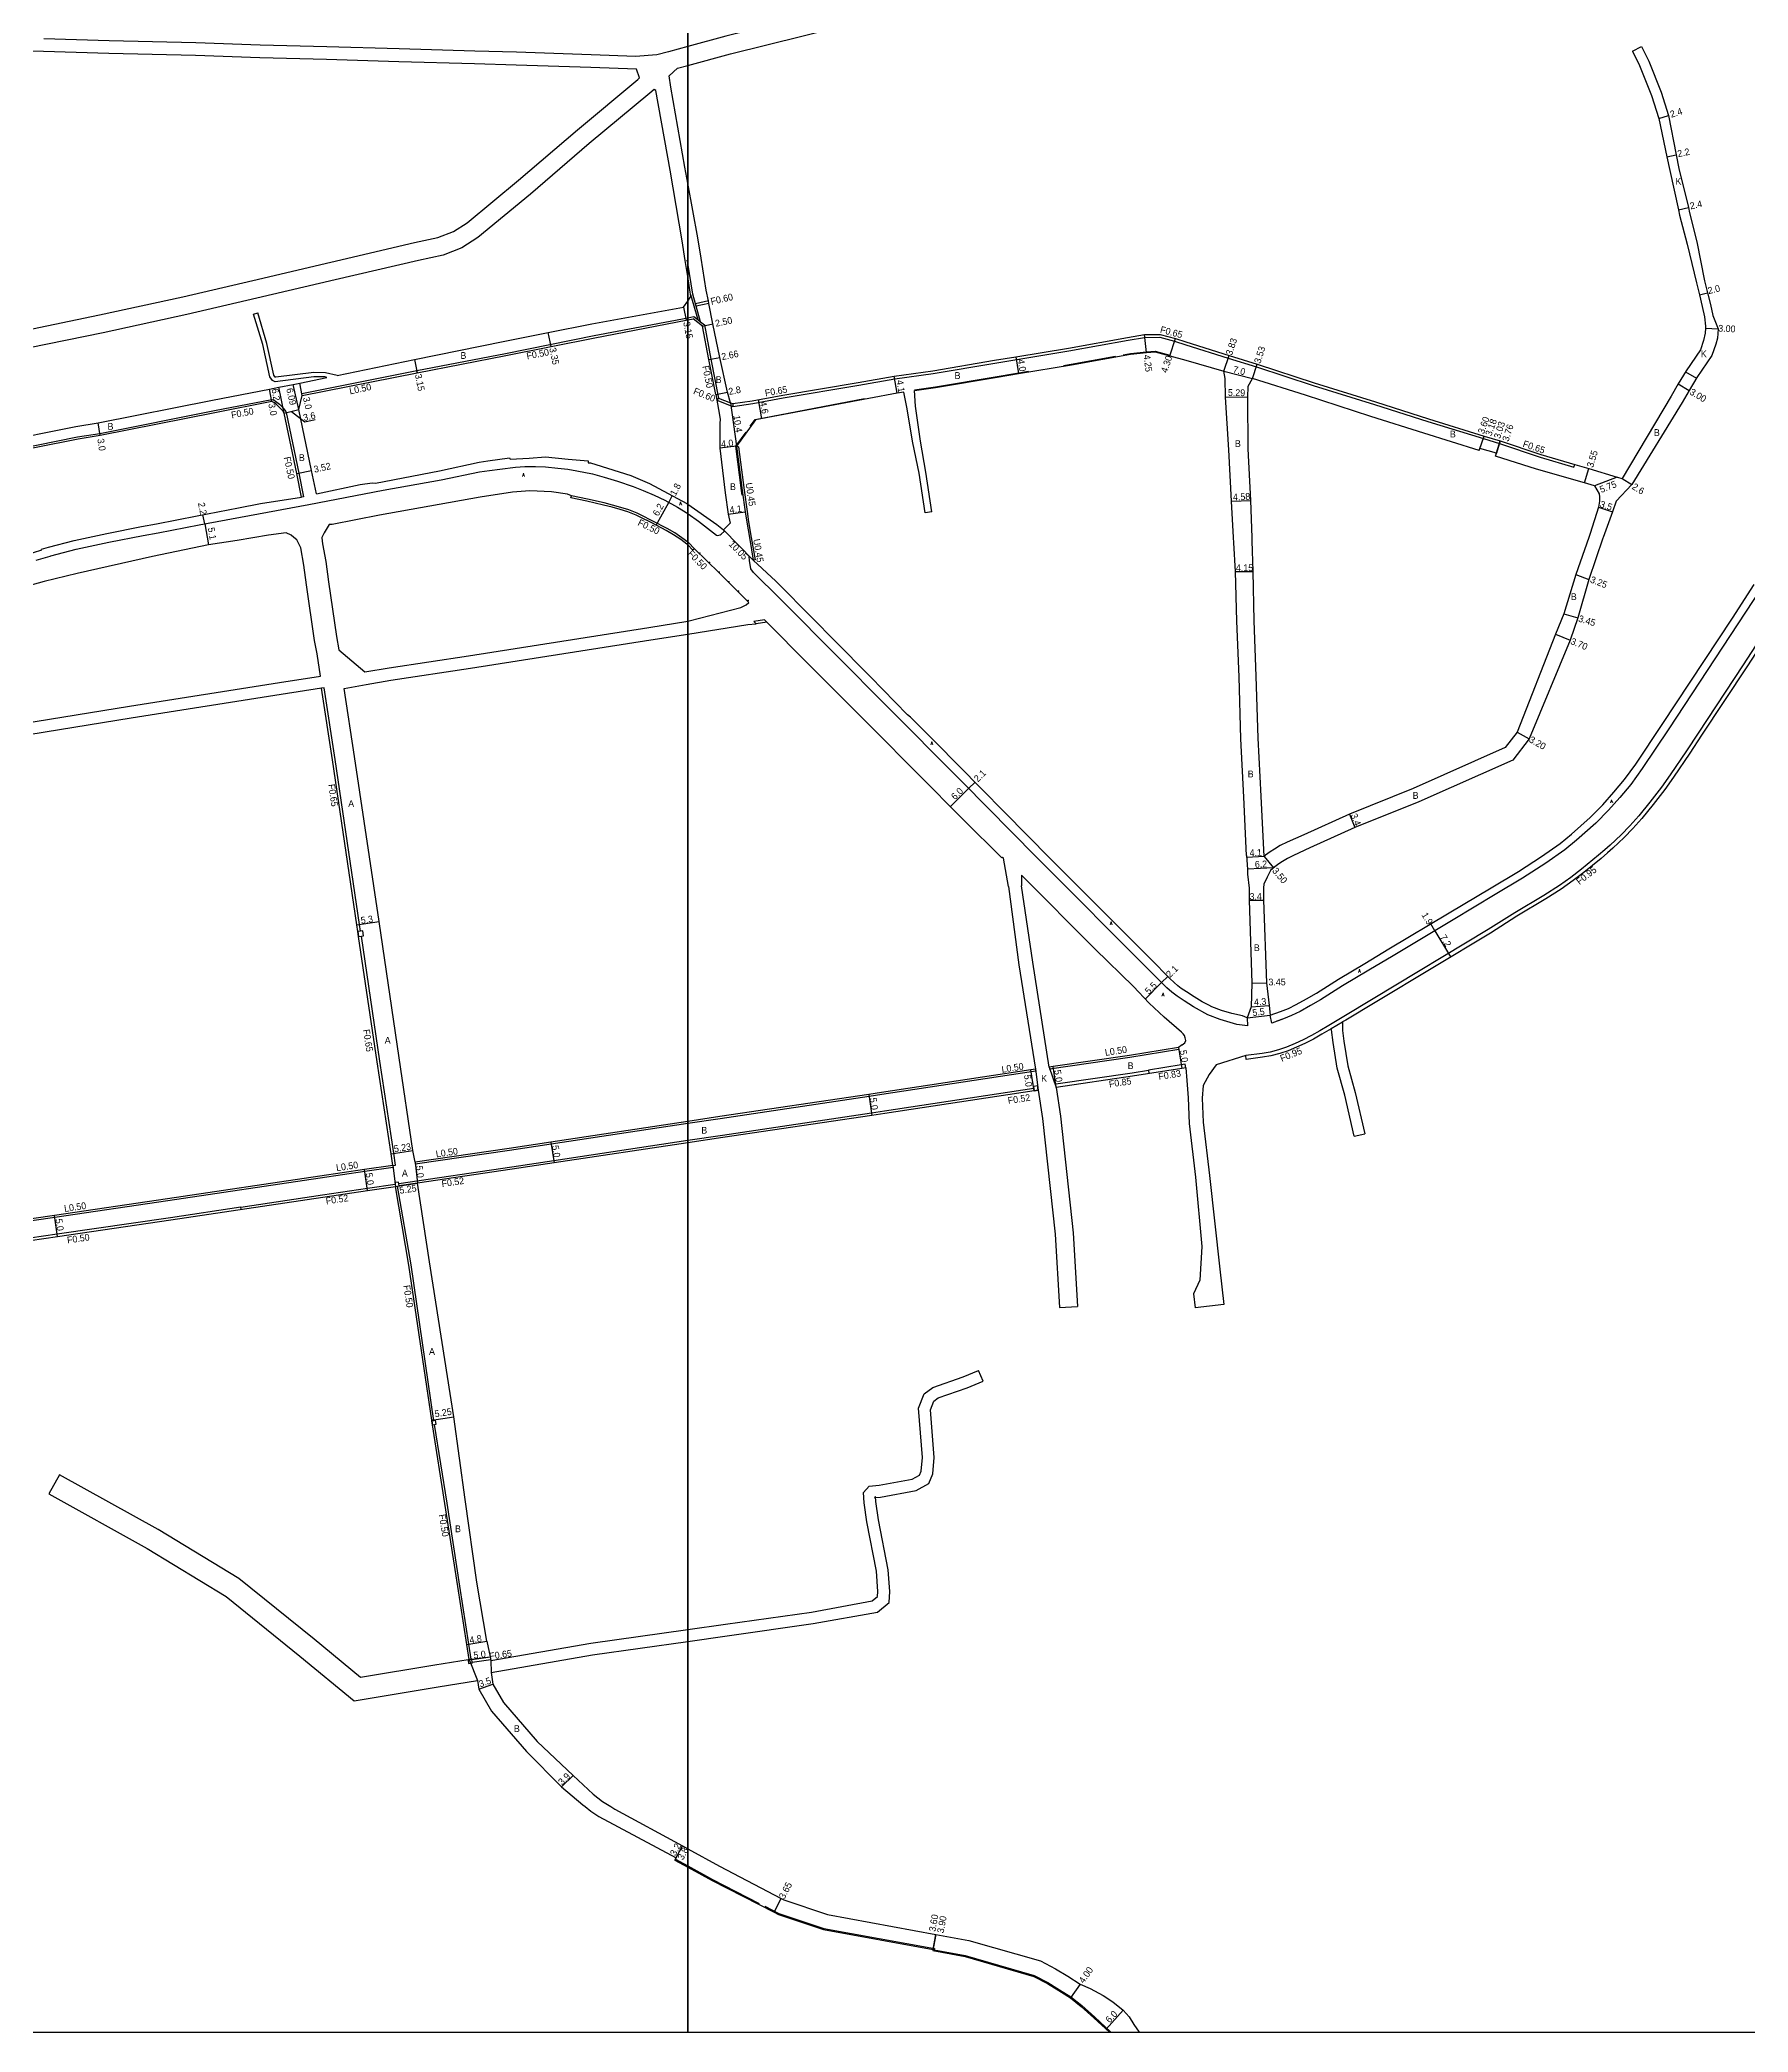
# Model space of a CAD drawing. Header units: metres. Extents: x -27200 to -24000, y -87000 to -85800.
# Drawn here: x -24953.2 to -24549.3, y -87000 to -86529.1 of the extents above; entities that cross this region are included whole.
import ezdxf

# ---------------------------------------------------------------- set-up
doc = ezdxf.new("R2010")
doc.units = ezdxf.units.M
doc.header["$LTSCALE"] = 2.5
for name, color, linetype in [('側溝・桝', 7, 'Continuous'), ('図郭', 7, 'Continuous'), ('幅員', 7, 'Continuous'), ('歩道・分離帯・安全施設', 7, 'Continuous'), ('舗装', 7, 'Continuous'), ('道路', 7, 'Continuous')]:
    doc.layers.add(name, color=color, linetype=linetype)
doc.styles.get("Standard").update_dxf_attribs({"font": ''})
doc.styles.add('YOKO_DECO', font='txt.shx', dxfattribs={"bigfont": 'extfont.shx'})
doc.styles.get('Standard').set_extended_font_data('@MS PGothic')

msp = doc.modelspace()

# ---------------------------------------------------------------- linework, layer by layer
at = {"layer": '側溝・桝', "flags": 128}
for points in [[(-24800, -86581.85), (-24800.1, -86581.19)], [(-24796.96, -86595.74), (-24798.01, -86592.06), (-24798.18, -86591.48), (-24798.83, -86589.22), (-24800, -86581.85)], [(-24799.32, -86589.29), (-24797.63, -86595.21)], [(-24863.98, -86607.76), (-24864.08, -86607.27), (-24843.11, -86603.21), (-24822.09, -86599.01), (-24800, -86594.76)], [(-24800, -86594.76), (-24798.56, -86594.48)], [(-24798.56, -86594.48), (-24797.63, -86595.21), (-24796.96, -86595.74), (-24796.03, -86596.47), (-24794.52, -86604.57), (-24792.7, -86613.75), (-24793.13, -86614.22)], [(-24795.13, -86590.79), (-24798.18, -86591.48)], [(-24795.01, -86591.38), (-24798.01, -86592.06)], [(-24695.92, -86600.08), (-24692, -86599.42), (-24688.39, -86599.37), (-24684.93, -86600.29), (-24682.26, -86601.15)], [(-24789.36, -86615.08), (-24789.34, -86615.74), (-24784.64, -86615.02), (-24777.45, -86613.73), (-24759.59, -86610.71), (-24751.08, -86609.19), (-24741.95, -86607.97), (-24727.4, -86605.48), (-24709.88, -86602.59), (-24695.92, -86600.08)], [(-24682.26, -86601.15), (-24672.24, -86604.36), (-24665.57, -86606.38), (-24652.14, -86610.8), (-24637.63, -86615.28), (-24625.08, -86619.28), (-24611.89, -86623.35), (-24608.13, -86624.49), (-24598.53, -86627.76), (-24590.51, -86630.07), (-24590.33, -86629.45)], [(-24891.12, -86613.18), (-24891.22, -86612.69), (-24864.08, -86607.27)], [(-24792.7, -86613.75), (-24789.92, -86614.86)], [(-24983.04, -86630.68), (-24963.7, -86626.85), (-24944.22, -86622.95), (-24939.01, -86622.13), (-24911.86, -86616.74), (-24898.29, -86614.09), (-24897.8, -86614.26), (-24897.43, -86614.46), (-24897.1, -86614.7), (-24896.81, -86614.96), (-24896.54, -86615.22), (-24896.29, -86615.46), (-24895.96, -86615.77), (-24895.62, -86616.12), (-24895.31, -86616.51), (-24895.04, -86616.96), (-24894.95, -86617.19), (-24891.92, -86631.51), (-24890.84, -86637.07), (-24891.33, -86637.16)], [(-24793.13, -86614.22), (-24789.34, -86615.74)], [(-24787.98, -86625.26), (-24788.45, -86625.16)], [(-24787.98, -86625.26), (-24786.68, -86635.54), (-24785.94, -86640.57), (-24785.62, -86643.02), (-24784.99, -86646.69)], [(-24784.99, -86646.69), (-24784.07, -86652.01)], [(-24784.07, -86652.01), (-24784.52, -86652.08)], [(-24885.95, -86682.23), (-24886.59, -86682.33)], [(-24877.34, -86739.74), (-24877.56, -86738.19), (-24883.33, -86699.16), (-24885.95, -86682.23)], [(-24869.72, -86795.14), (-24869.07, -86795.04), (-24869.49, -86792.26), (-24872.78, -86770.52), (-24877.16, -86740.93)], [(-24684.03, -86767.27), (-24683.95, -86767.76), (-24695.53, -86769.61), (-24714.45, -86772.41)], [(-24717.83, -86772.4), (-24717.76, -86772.89), (-24718.28, -86772.97), (-24754.11, -86778.41), (-24757.15, -86778.86), (-24792.32, -86784.09), (-24800, -86785.25)], [(-24714.53, -86771.91), (-24714.45, -86772.41)], [(-24712.9, -86776.73), (-24713.02, -86775.89), (-24694.97, -86773.22), (-24691.12, -86772.6)], [(-24682.26, -86772.05), (-24682.39, -86771.23), (-24683.37, -86771.39), (-24691.12, -86772.62)], [(-24691.12, -86772.6), (-24690.98, -86773.44)], [(-24718.19, -86776.98), (-24753.51, -86782.35), (-24756.57, -86782.8), (-24791.76, -86788.03), (-24800, -86789.27)], [(-24800, -86785.25), (-24832.25, -86790.11), (-24842.17, -86791.61), (-24864.4, -86794.87)], [(-24800, -86789.27), (-24831.66, -86794.05), (-24841.56, -86795.54), (-24868.29, -86799.46)], [(-24869.64, -86795.63), (-24876.32, -86796.61), (-24886.9, -86798.16), (-24922.89, -86803.54), (-24949.63, -86807.45), (-24959.38, -86808.87), (-24996.54, -86814.65), (-25012.27, -86816.98), (-25013.05, -86817.09)], [(-24869.72, -86795.14), (-24869.64, -86795.63)], [(-24864.47, -86794.37), (-24864.4, -86794.87)], [(-24905.67, -86804.99), (-24886.31, -86802.09), (-24875.74, -86800.55), (-24869.18, -86799.59)], [(-24859.99, -86855.5), (-24865.42, -86818.63), (-24868.61, -86800.03)], [(-24863.91, -86799.34), (-24868.21, -86799.97)], [(-24905.66, -86805.01), (-24922.27, -86807.5), (-24949.05, -86811.41), (-24958.79, -86812.83), (-24995.93, -86818.61), (-25011.68, -86820.96), (-25016.47, -86821.51)], [(-24905.59, -86805.51), (-24905.67, -86804.99)], [(-24856.91, -86875), (-24859.84, -86856.38)], [(-24851.19, -86911.85), (-24851.75, -86908.28), (-24853.84, -86894.59), (-24856.91, -86875)], [(-24851.04, -86911.92), (-24847.18, -86911.37)], [(-24850.93, -86912.57), (-24846.56, -86911.94)]]:
    msp.add_lwpolyline(points, dxfattribs=at)
at = {"layer": '側溝・桝'}
for points in [[(-24800, -86647.79), (-24801.37, -86646.78), (-24803.07, -86645.64), (-24804.85, -86644.59), (-24808.25, -86642.82), (-24810.99, -86641.46), (-24811.99, -86640.97), (-24813.95, -86640.18), (-24815.83, -86639.59), (-24817.76, -86639.04), (-24819.76, -86638.53), (-24823.73, -86637.64), (-24827.51, -86636.85)], [(-24798.41, -86649.38), (-24799.86, -86647.9), (-24800, -86647.79)], [(-24536.81, -86655.74), (-24550.53, -86676.84), (-24561.13, -86692.96), (-24563.93, -86697.16), (-24567.78, -86702.84), (-24569.82, -86705.72), (-24572.56, -86709.26), (-24575.17, -86712.53), (-24577.28, -86714.87), (-24579.33, -86716.99), (-24581.98, -86719.46), (-24583.19, -86720.54), (-24584.7, -86721.83), (-24588.75, -86725.15), (-24591.27, -86727.08), (-24593.94, -86729), (-24597.67, -86731.34), (-24604.48, -86735.45), (-24610.77, -86739.41), (-24638.01, -86755.79), (-24644.92, -86759.97), (-24648.42, -86762.03), (-24650.58, -86763.3), (-24652.55, -86764.43), (-24654.54, -86765.48), (-24656.45, -86766.33), (-24658.43, -86767.18), (-24660.34, -86767.8), (-24662.36, -86768.33), (-24664.25, -86768.65), (-24668.09, -86769.17)], [(-24781.3, -86666.73), (-24781.86, -86666.19), (-24784.34, -86666.59)], [(-24784.34, -86666.59), (-24783.82, -86667.14)], [(-24647.88, -86762.8), (-24645.2, -86761.23)]]:
    msp.add_lwpolyline(points, dxfattribs=at)
at = {"layer": '側溝・桝', "flags": 128}
for points in [[(-24877.98, -86739.84), (-24877.8, -86741.02), (-24877.16, -86740.93), (-24876.62, -86740.85), (-24876.79, -86739.66), (-24877.34, -86739.74)], [(-24718.12, -86777.5), (-24717.13, -86777.35), (-24717.21, -86776.83), (-24717.28, -86776.36), (-24718.27, -86776.51), (-24718.19, -86776.98)], [(-24869.11, -86800.1), (-24868.61, -86800.03), (-24868.21, -86799.97), (-24868.29, -86799.46), (-24868.34, -86799.08), (-24869.24, -86799.21), (-24869.18, -86799.61)], [(-24860.34, -86856.47), (-24859.84, -86856.38), (-24859.45, -86856.32), (-24859.6, -86855.43), (-24859.99, -86855.5), (-24860.48, -86855.58)], [(-24851.8, -86912.86), (-24850.91, -86912.72), (-24850.93, -86912.57), (-24851.04, -86911.92), (-24851.06, -86911.83), (-24851.19, -86911.85), (-24851.68, -86911.93), (-24851.94, -86911.98)]]:
    msp.add_lwpolyline(points, close=True, dxfattribs=at)
at = {"layer": '図郭'}
for points in [[(-25600, -87000), (-24800, -87000), (-24800, -86400), (-25600, -86400)], [(-24800, -87000), (-24000, -87000), (-24000, -86400), (-24800, -86400)]]:
    msp.add_lwpolyline(points, close=True, dxfattribs=at)
at = {"layer": '幅員', "flags": 128}
for points in [[(-24570.46, -86547.66), (-24568.17, -86546.94)], [(-24568.54, -86556.74), (-24566.38, -86556.28)], [(-24565.82, -86569.26), (-24563.47, -86568.74)], [(-24560.87, -86589.38), (-24558.93, -86588.89)], [(-24800.97, -86592.25), (-24800.37, -86595.34)], [(-24832.31, -86601.56), (-24832.96, -86598.28)], [(-24796.49, -86596.75), (-24794.04, -86596.24)], [(-24691.54, -86602.99), (-24692.06, -86598.77)], [(-24686.07, -86603.76), (-24684.74, -86599.67)], [(-24559.45, -86597.24), (-24556.46, -86597.38)], [(-24795.01, -86604.67), (-24792.4, -86604.15)], [(-24722.45, -86604.01), (-24721.8, -86607.96)], [(-24673.25, -86607.37), (-24672.05, -86603.74)], [(-24864.59, -86604.67), (-24863.98, -86607.76)], [(-24750.51, -86612.59), (-24751.18, -86608.55)], [(-24673.25, -86607.37), (-24666.47, -86609.12)], [(-24666.47, -86609.12), (-24665.39, -86605.76)], [(-24898.32, -86614.61), (-24898.9, -86611.66)], [(-24895.44, -86617.3), (-24896.63, -86611.21)], [(-24891.93, -86616.5), (-24893.27, -86610.56)], [(-24891.12, -86613.18), (-24891.71, -86610.25)], [(-24793.37, -86612.91), (-24790.62, -86612.39)], [(-24667.63, -86613.65), (-24672.92, -86613.55)], [(-24565.84, -86610.42), (-24563.26, -86611.96)], [(-24895.44, -86617.3), (-24891.93, -86616.5)], [(-24893.68, -86616.9), (-24890.55, -86619.38), (-24888.06, -86618.82)], [(-24789.92, -86614.86), (-24788.45, -86625.16)], [(-24938.92, -86622.62), (-24939.39, -86619.65)], [(-24612.92, -86626.12), (-24611.7, -86622.73)], [(-24612.78, -86625.72), (-24611.7, -86622.73)], [(-24788.45, -86625.16), (-24792.42, -86625.59)], [(-24609.08, -86627.46), (-24607.93, -86623.88)], [(-24607.93, -86623.88), (-24608.85, -86626.76)], [(-24892.41, -86631.6), (-24888.97, -86630.87)], [(-24587.99, -86633.81), (-24586.97, -86630.41)], [(-24580.26, -86632.44), (-24585.62, -86634.53)], [(-24579.09, -86632.79), (-24576.87, -86634.16)], [(-24790.45, -86641.17), (-24786.39, -86640.63)], [(-24671.43, -86638.16), (-24666.86, -86637.96)], [(-24584.7, -86639.54), (-24581.37, -86640.62)], [(-24784.52, -86652.08), (-24791.53, -86644.89)], [(-24670.51, -86654.79), (-24666.36, -86654.79)], [(-24590.04, -86655.46), (-24587.01, -86656.64)], [(-24592.89, -86664.74), (-24589.59, -86665.73)], [(-24594.84, -86669.56), (-24591.41, -86670.95)], [(-24603.92, -86692.71), (-24601.13, -86694.27)], [(-24643.6, -86712.14), (-24642.33, -86715.29)], [(-24663.76, -86722.14), (-24667.85, -86722.34)], [(-24663.76, -86722.14), (-24661.53, -86724.83)], [(-24661.53, -86724.83), (-24667.72, -86725.15)], [(-24667.3, -86732.47), (-24663.9, -86732.45)], [(-24878.21, -86738.29), (-24872.96, -86737.51)], [(-24666.63, -86752.03), (-24663.18, -86752.01)], [(-24667.76, -86760.26), (-24662.29, -86759.62)], [(-24666.81, -86757.69), (-24662.53, -86757.31)], [(-24684.03, -86767.27), (-24683.24, -86772.21)], [(-24718.12, -86777.5), (-24718.87, -86772.56)], [(-24712.9, -86776.73), (-24713.63, -86771.78)], [(-24757.22, -86778.37), (-24756.49, -86783.31)], [(-24870.14, -86792.36), (-24864.97, -86791.58)], [(-24832.33, -86789.62), (-24831.58, -86794.56)], [(-24875.67, -86801.06), (-24876.39, -86796.12)], [(-24864.47, -86794.37), (-24863.91, -86799.34)], [(-24869.11, -86800.1), (-24863.91, -86799.34)], [(-24948.98, -86811.9), (-24949.7, -86806.95)], [(-24860.51, -86855.37), (-24855.33, -86854.56)], [(-24852.25, -86908.36), (-24847.51, -86907.58)], [(-24849.35, -86918.95), (-24846.06, -86917.76)], [(-24829.87, -86942.05), (-24827.09, -86939.32)], [(-24803.04, -86959.34), (-24801.23, -86956)], [(-24802.76, -86958.81), (-24801.23, -86956)], [(-24779.58, -86971.64), (-24777.88, -86968.41)], [(-24741.35, -86976.89), (-24742.05, -86980.72)], [(-24742, -86980.43), (-24741.35, -86976.89)], [(-24707.25, -86988.62), (-24709.56, -86991.88)], [(-24701.1, -86999.26), (-24697.05, -86994.84)]]:
    msp.add_lwpolyline(points, dxfattribs=at)
at = {"layer": '幅員'}
for points in [[(-24783.38, -86614.13), (-24782.56, -86618.66)], [(-24804.51, -86638.41), (-24803.66, -86636.84)], [(-24914.19, -86643.47), (-24914.61, -86641.34)], [(-24807.48, -86643.81), (-24804.51, -86638.41)], [(-24914.19, -86643.47), (-24913.3, -86648.49)], [(-24737.9, -86710.3), (-24733.61, -86706.05)], [(-24733.61, -86706.05), (-24732.09, -86704.55)], [(-24623.41, -86739.65), (-24624.37, -86738.05)], [(-24623.41, -86739.65), (-24619.67, -86745.87)], [(-24687.98, -86751.94), (-24686.5, -86750.49)], [(-24691.86, -86755.84), (-24687.98, -86751.94)], [(-24851.68, -86911.93), (-24846.72, -86911.31)]]:
    msp.add_lwpolyline(points, dxfattribs=at)
at = {"layer": '歩道・分離帯・安全施設', "flags": 128}
for points in [[(-24711.2, -86606.05), (-24709.33, -86605.74), (-24698.9, -86603.87)], [(-24697.04, -86603.53), (-24695.35, -86603.23), (-24691.55, -86602.84), (-24689.49, -86602.7), (-24686.03, -86603.61), (-24686.02, -86603.62)], [(-24746.42, -86611.85), (-24741.45, -86611.14), (-24726.88, -86608.64), (-24719.49, -86607.42)], [(-24787.11, -86636.74), (-24787.28, -86635.63), (-24788.6, -86625.12), (-24786.23, -86621.81)], [(-24802.92, -86959.12), (-24800, -86960.71)], [(-24800, -86960.71), (-24794.13, -86963.9), (-24783.08, -86969.57)], [(-24781.76, -86970.24), (-24778.47, -86971.93), (-24767.86, -86975.47), (-24741.71, -86980.23), (-24741.76, -86980.52), (-24734.4, -86981.87), (-24718.08, -86986.62), (-24714.87, -86988.27), (-24712.12, -86989.96), (-24709.42, -86991.68), (-24706.82, -86993.72), (-24703.81, -86996.44), (-24700.04, -86999.89), (-24699.94, -87000)]]:
    msp.add_lwpolyline(points, dxfattribs=at)
at = {"layer": '歩道・分離帯・安全施設'}
for points in [[(-24784.06, -86618.79), (-24758.25, -86613.9)], [(-24785.24, -86620.42), (-24784.06, -86618.79)], [(-24954.05, -86652.06), (-24950.7, -86651.1), (-24950.55, -86651.06), (-24944.58, -86649.51), (-24936.85, -86647.86), (-24928.72, -86646.22), (-24925.22, -86645.61), (-24915.52, -86643.72), (-24889.58, -86638.9), (-24871.98, -86635.57), (-24858.26, -86633.07), (-24849.25, -86631.23), (-24846.83, -86630.87), (-24844.42, -86630.59), (-24840.7, -86630.1), (-24838.52, -86629.96), (-24835.99, -86629.92), (-24833.63, -86630.05), (-24830.73, -86630.32), (-24828.33, -86630.6), (-24826.2, -86630.96), (-24822.53, -86631.71), (-24819.74, -86632.43), (-24816.57, -86633.37), (-24812.9, -86634.66), (-24810.54, -86635.6), (-24807.9, -86636.7), (-24805.43, -86637.9), (-24802.43, -86639.55), (-24800, -86641.07)], [(-24954.05, -86652.06), (-24950.7, -86651.1), (-24950.55, -86651.06), (-24944.58, -86649.51), (-24936.85, -86647.86), (-24928.72, -86646.22), (-24925.22, -86645.61), (-24915.52, -86643.72), (-24889.58, -86638.9), (-24871.98, -86635.57), (-24858.26, -86633.07), (-24849.25, -86631.23), (-24846.83, -86630.87), (-24844.42, -86630.59), (-24840.7, -86630.1), (-24838.52, -86629.96), (-24835.99, -86629.92), (-24833.63, -86630.05), (-24830.73, -86630.32), (-24828.33, -86630.6), (-24826.2, -86630.96), (-24822.53, -86631.71), (-24819.74, -86632.43), (-24816.57, -86633.37), (-24812.9, -86634.66), (-24810.54, -86635.6), (-24807.9, -86636.7), (-24805.43, -86637.9), (-24802.43, -86639.55), (-24800, -86641.07)], [(-24800, -86641.07), (-24799.94, -86641.11), (-24797.49, -86642.86), (-24794.6, -86645.05), (-24793.22, -86646.2), (-24793.01, -86646.25), (-24792.62, -86646.2), (-24792.32, -86646.1), (-24792.08, -86645.91), (-24791.3, -86645.19), (-24791.53, -86644.89)], [(-24800, -86641.07), (-24799.94, -86641.11), (-24797.49, -86642.86), (-24794.6, -86645.05), (-24793.22, -86646.2), (-24793.01, -86646.25), (-24792.62, -86646.2), (-24792.32, -86646.1), (-24792.08, -86645.91), (-24791.3, -86645.19), (-24791.53, -86644.89)], [(-24784.52, -86652.08), (-24785.5, -86651.12)], [(-24667.76, -86760.26), (-24667.71, -86762.12), (-24670.18, -86761.85), (-24674.17, -86760.67), (-24677.07, -86759.52), (-24680.43, -86757.69), (-24682.67, -86756.24), (-24684.29, -86755.13), (-24685.56, -86754.16), (-24686.72, -86753.19), (-24690.09, -86749.84), (-24717.69, -86722.12), (-24734.9, -86704.73), (-24753.77, -86685.75), (-24763.94, -86675.47), (-24778.12, -86661.21), (-24784.42, -86654.96), (-24785.06, -86654.16), (-24785.22, -86653.13), (-24785.38, -86652.23), (-24785.5, -86651.12)], [(-24667.76, -86760.26), (-24667.71, -86762.12), (-24670.18, -86761.85), (-24674.17, -86760.67), (-24677.07, -86759.52), (-24680.43, -86757.69), (-24682.67, -86756.24), (-24684.29, -86755.13), (-24685.56, -86754.16), (-24686.72, -86753.19), (-24690.09, -86749.84), (-24717.69, -86722.12), (-24734.9, -86704.73), (-24753.77, -86685.75), (-24763.94, -86675.47), (-24778.12, -86661.21), (-24784.42, -86654.96), (-24785.06, -86654.16), (-24785.22, -86653.13), (-24785.38, -86652.23), (-24785.5, -86651.12)], [(-24538.42, -86647.37), (-24541.72, -86652.23), (-24546.36, -86658.85), (-24568.08, -86691.97), (-24574.35, -86701.33), (-24577.08, -86705.09), (-24579.65, -86708.15), (-24582.35, -86711.16), (-24585.38, -86714.26), (-24589.91, -86718.23), (-24592.67, -86720.55), (-24597.13, -86723.67), (-24602.64, -86727.26), (-24609.16, -86731.11), (-24619.09, -86737.06), (-24633.28, -86745.57), (-24639, -86749), (-24645.2, -86752.72), (-24650.45, -86755.99), (-24652.76, -86757.35), (-24655.26, -86758.76), (-24657.25, -86759.74), (-24659.21, -86760.5), (-24660.72, -86761.06)], [(-24546.36, -86658.85), (-24568.08, -86691.97), (-24574.35, -86701.33), (-24577.08, -86705.09), (-24579.65, -86708.15), (-24582.35, -86711.16), (-24585.38, -86714.26), (-24589.91, -86718.23), (-24592.67, -86720.55), (-24597.13, -86723.67), (-24602.64, -86727.26), (-24609.16, -86731.11), (-24619.09, -86737.06), (-24633.28, -86745.57), (-24639, -86749), (-24645.2, -86752.72), (-24650.45, -86755.99), (-24652.76, -86757.35), (-24655.26, -86758.76), (-24657.25, -86759.74), (-24659.21, -86760.5), (-24661.9, -86761.49), (-24662.29, -86759.62)], [(-24546.36, -86658.85), (-24568.08, -86691.97), (-24574.35, -86701.33), (-24577.08, -86705.09), (-24579.65, -86708.15), (-24582.35, -86711.16), (-24585.38, -86714.26), (-24589.91, -86718.23), (-24592.67, -86720.55), (-24597.13, -86723.67), (-24602.64, -86727.26), (-24609.16, -86731.11), (-24619.09, -86737.06), (-24633.28, -86745.57), (-24639, -86749), (-24645.2, -86752.72), (-24650.45, -86755.99), (-24652.76, -86757.35), (-24655.26, -86758.76), (-24657.25, -86759.74), (-24659.21, -86760.5), (-24661.9, -86761.49), (-24662.29, -86759.62)]]:
    msp.add_lwpolyline(points, dxfattribs=at)
for p in [(-24797.15, -86650.45, 736.62), (-24794.84, -86652.65, 736.47), (-24792.56, -86654.92, 736.3), (-24790.29, -86657.17, 736.13), (-24787.98, -86659.44, 735.96), (-24785.71, -86661.63, 735.78)]:
    msp.add_point(p, dxfattribs=at)
at = {"layer": '舗装', "flags": 128}
for points in [[(-24564.12, -86607.54), (-24561.52, -86609.04)], [(-24717.83, -86772.4), (-24717.13, -86777.35)], [(-24714.53, -86771.91), (-24712.9, -86776.73)], [(-24851.68, -86911.93), (-24849.71, -86916.88)], [(-24846.51, -86912.15), (-24846.49, -86914.97)]]:
    msp.add_lwpolyline(points, dxfattribs=at)
at = {"layer": '舗装'}
for points in [[(-24869.72, -86795.14), (-24869.11, -86800.1)], [(-24864.47, -86794.37), (-24863.91, -86799.34)]]:
    msp.add_lwpolyline(points, dxfattribs=at)
at = {"layer": '道路'}
for points in [[(-24755.88, -86519.45), (-24773.72, -86523.93), (-24790.96, -86528.26), (-24800, -86530.68)], [(-24796.84, -86580.68), (-24797.6, -86575.91), (-24800, -86562.96)], [(-24750.51, -86612.59), (-24783.98, -86618.93)], [(-24748.94, -86612.36), (-24750.51, -86612.59)], [(-24783.98, -86618.93), (-24788.45, -86625.16), (-24787.13, -86635.6), (-24786.39, -86640.63), (-24786.06, -86643.08), (-24785.44, -86646.69)], [(-24887.77, -86636.43), (-24877.45, -86634.16), (-24874.6, -86633.77), (-24873.79, -86633.9), (-24858.7, -86630.93), (-24849.29, -86628.95), (-24847.29, -86628.56), (-24842.14, -86627.9), (-24841.97, -86628.24), (-24837.48, -86627.96), (-24833.62, -86627.68), (-24828.26, -86628.2), (-24823.51, -86628.58), (-24823.55, -86629.08), (-24822.96, -86629.11), (-24821.74, -86629.43), (-24813.42, -86632.03), (-24809.03, -86633.96), (-24800.18, -86638.7), (-24800, -86638.83)], [(-24975.95, -86657.3), (-24968.32, -86654.58), (-24960.77, -86651.99), (-24954.69, -86650.24), (-24952.71, -86649.66), (-24952.77, -86649.45), (-24951.12, -86648.97), (-24945.07, -86647.41), (-24937.29, -86645.75), (-24929.12, -86644.09), (-24925.62, -86643.49), (-24915.93, -86641.6), (-24906.16, -86639.68), (-24901.02, -86638.68), (-24891.33, -86637.16)], [(-24800, -86648.49), (-24800.2, -86648.29), (-24801.67, -86647.2), (-24803.34, -86646.09), (-24805.11, -86645.04), (-24808.49, -86643.29), (-24811.22, -86641.93), (-24812.2, -86641.45), (-24814.13, -86640.67), (-24815.98, -86640.09), (-24817.9, -86639.55), (-24819.88, -86639.04), (-24823.84, -86638.15), (-24827.61, -86637.36), (-24827.51, -86636.85), (-24828.45, -86636.44), (-24832.22, -86635.94), (-24837.33, -86635.72), (-24841.43, -86636.03), (-24849.1, -86637.21), (-24872.85, -86641.43), (-24884.07, -86643.62), (-24884.79, -86643.64)], [(-24800, -86638.83), (-24793.15, -86643.62), (-24791.98, -86644.59), (-24791.53, -86644.89)], [(-24894.92, -86645.64), (-24899.09, -86646.2), (-24906.55, -86647.4), (-24913.3, -86648.49), (-24926.54, -86651.21), (-24944.37, -86655.21), (-24952.16, -86657.14), (-24957.29, -86658.53), (-24960.69, -86659.47), (-24964, -86660.64), (-24968.3, -86662.36), (-24968.49, -86662.43)], [(-24787.46, -86663.28), (-24786.2, -86662.67), (-24785.55, -86662.07), (-24792.61, -86655.06), (-24798.41, -86649.38), (-24798.76, -86649.72), (-24800, -86648.49)], [(-24667.76, -86760.26), (-24668.84, -86759.79), (-24671.35, -86759.21), (-24673.85, -86758.49), (-24676.12, -86757.64), (-24676.84, -86757.29), (-24678.38, -86756.45), (-24680.28, -86755.31), (-24682.14, -86754.11), (-24683.33, -86753.29), (-24684.13, -86752.66), (-24685.01, -86751.91), (-24686.02, -86750.98), (-24690.51, -86746.4), (-24714.31, -86722.56), (-24741.38, -86695.14), (-24747.34, -86689.16), (-24748.03, -86688.63), (-24750.98, -86685.63), (-24756.84, -86679.66), (-24765.47, -86670.93), (-24770.28, -86666.06), (-24779.17, -86657.05), (-24784.52, -86652.08)], [(-24536.02, -86656.3), (-24549.64, -86677.3), (-24560.34, -86693.47), (-24563.15, -86697.69), (-24567.01, -86703.38), (-24569.06, -86706.28), (-24571.82, -86709.84), (-24574.45, -86713.14), (-24576.59, -86715.51), (-24578.67, -86717.66), (-24581.35, -86720.15), (-24582.56, -86721.25), (-24584.1, -86722.56), (-24588.17, -86725.89), (-24590.69, -86727.82), (-24593.5, -86729.81), (-24597.19, -86732.15), (-24603.98, -86736.25), (-24610.28, -86740.22), (-24637.52, -86756.6), (-24644.43, -86760.78), (-24645.2, -86761.23)], [(-24662.29, -86759.62), (-24659.87, -86758.75), (-24658.01, -86758.02), (-24656.14, -86757.1), (-24653.7, -86755.73), (-24651.41, -86754.39), (-24646.17, -86751.13), (-24639.96, -86747.4), (-24634.24, -86743.96), (-24620.05, -86735.46), (-24610.12, -86729.5), (-24603.62, -86725.67), (-24598.18, -86722.11), (-24593.81, -86719.06), (-24591.13, -86716.81), (-24586.67, -86712.9), (-24583.72, -86709.88), (-24581.06, -86706.92), (-24578.56, -86703.94), (-24575.88, -86700.26), (-24569.64, -86690.93), (-24553.05, -86665.81), (-24547.91, -86657.8)], [(-24800, -86666.48), (-24799.63, -86666.41), (-24787.46, -86663.28)], [(-24724.2, -86729.19), (-24725.4, -86722.53), (-24725.6, -86722.31), (-24725.79, -86722.43), (-24734.8, -86713.42), (-24756.42, -86691.73), (-24771.72, -86676.4), (-24781.3, -86666.73), (-24783.82, -86667.14)], [(-25028.8, -86700.63), (-25027.49, -86701.63), (-25026.99, -86701.74), (-25008.69, -86699.13), (-24973.25, -86693.3), (-24931.98, -86686.6), (-24896.54, -86681), (-24886.81, -86679.49)], [(-24683.15, -86766.67), (-24682.47, -86766.14), (-24682.29, -86765.61), (-24682.43, -86764.95), (-24682.61, -86764.42), (-24682.89, -86764.02), (-24683.27, -86763.67), (-24687.36, -86760.13), (-24690.94, -86756.82), (-24694.67, -86752.84), (-24703.67, -86743.99), (-24721.14, -86726.51), (-24721.07, -86729.02)], [(-24724.2, -86729.19), (-24721.72, -86747.7), (-24717.83, -86772.4)], [(-24714.53, -86771.91), (-24718.44, -86747.11), (-24721.07, -86729.02)], [(-24647.88, -86762.8), (-24647.94, -86762.84), (-24650.11, -86764.12), (-24652.1, -86765.26), (-24654.12, -86766.33), (-24656.07, -86767.19), (-24658.1, -86768.06), (-24660.07, -86768.7), (-24662.16, -86769.25), (-24664.11, -86769.58), (-24667.96, -86770.11), (-24668.09, -86769.17), (-24675.08, -86771.34)], [(-24642.45, -86788.25), (-24644.66, -86778.52), (-24646.45, -86772.15), (-24647.4, -86766.11), (-24647.81, -86763.11), (-24647.88, -86762.8)], [(-24645.2, -86761.23), (-24645.19, -86763.21), (-24644.9, -86765.77), (-24643.97, -86771.61), (-24642.21, -86777.9), (-24639.98, -86787.69)], [(-24847.51, -86907.58), (-24849.89, -86893.67), (-24852.6, -86874.1)], [(-24847.51, -86907.58), (-24846.72, -86911.31), (-24846.51, -86912.15)]]:
    msp.add_lwpolyline(points, dxfattribs=at)
at = {"layer": '道路', "flags": 128}
for points in [[(-24800, -86535.13), (-24789.88, -86532.42), (-24772.73, -86528.11), (-24754.86, -86523.63)], [(-24800, -86530.68), (-24804.57, -86531.9), (-24807.31, -86532.6), (-24809.32, -86532.81), (-24812.31, -86533.02), (-24822.83, -86532.65), (-24840.47, -86532.04), (-24850.31, -86531.78), (-24868.19, -86531.25), (-24885.32, -86530.71), (-24901.07, -86530.33), (-24916.27, -86529.79), (-24936.78, -86529.31), (-24952.22, -86528.85)], [(-24956.81, -86597.77), (-24939.07, -86594.11), (-24919.39, -86589.82), (-24902.82, -86585.94), (-24884.36, -86581.65), (-24864.62, -86577.03), (-24859.06, -86575.83), (-24855.39, -86574.41), (-24852.17, -86572.34), (-24839.98, -86562.29), (-24826.07, -86550.35), (-24811.78, -86538.46), (-24811.37, -86538.09), (-24812.08, -86536.03), (-24822.93, -86535.65), (-24840.56, -86535.04), (-24850.4, -86534.78), (-24868.28, -86534.25), (-24885.4, -86533.71), (-24901.16, -86533.33), (-24916.36, -86532.79), (-24936.86, -86532.31), (-24952.3, -86531.85), (-24958.49, -86531.68)], [(-24576.69, -86531.73), (-24574.54, -86530.66)], [(-24576.69, -86531.73), (-24575, -86535.12), (-24572.17, -86542.23), (-24570.46, -86547.66)], [(-24574.54, -86530.66), (-24572.8, -86534.13), (-24569.9, -86541.46), (-24568.17, -86546.94)], [(-24800, -86562.96), (-24800.7, -86559.21), (-24803.98, -86540.29), (-24804.4, -86537.56), (-24802.45, -86535.79), (-24800, -86535.13)], [(-24800.6, -86581.27), (-24801.35, -86576.56), (-24804.14, -86559.86), (-24807.53, -86541.05), (-24807.95, -86540.79), (-24808.95, -86541.7), (-24823.29, -86553.63), (-24837.21, -86565.59), (-24849.63, -86575.82), (-24853.43, -86578.27), (-24857.82, -86579.96), (-24863.67, -86581.23), (-24883.38, -86585.84), (-24901.84, -86590.13), (-24918.44, -86594.02), (-24938.18, -86598.32), (-24955.62, -86601.89), (-24958.73, -86603.63), (-24962.67, -86606.22)], [(-24570.46, -86547.66), (-24568.54, -86556.74), (-24567.85, -86559.95), (-24565.82, -86569.26), (-24565.54, -86570.51), (-24563.79, -86577.38), (-24561.58, -86586.55), (-24560.87, -86589.38), (-24560.19, -86592.14), (-24559.65, -86594.57), (-24559.43, -86596.75), (-24559.45, -86597.24), (-24559.51, -86598.41), (-24559.89, -86600.18), (-24560.63, -86602.34), (-24563.97, -86607.29), (-24565.84, -86610.42), (-24567.55, -86613.3), (-24579.09, -86632.79)], [(-24568.17, -86546.94), (-24566.38, -86556.28), (-24565.7, -86559.5), (-24563.47, -86568.74), (-24563.21, -86569.96), (-24561.47, -86576.8), (-24559.64, -86586.07), (-24558.93, -86588.89), (-24558.24, -86591.68), (-24557.67, -86594.25), (-24556.46, -86597.38), (-24556.56, -86599.61), (-24557, -86600.99), (-24557.92, -86603.68), (-24561.43, -86608.89), (-24563.26, -86611.96), (-24564.95, -86614.81), (-24576.87, -86634.16)], [(-24795.13, -86590.79), (-24795.63, -86588.27), (-24796.84, -86580.68)], [(-24800, -86585.03), (-24800.6, -86581.27)], [(-24799.24, -86589.79), (-24800, -86585.03)], [(-24800, -86590.87), (-24799.24, -86589.79)], [(-24902.64, -86593.95), (-24901.66, -86593.65)], [(-24885.34, -86608.94), (-24885.79, -86608.78), (-24888.35, -86608.72), (-24897.55, -86609.91), (-24898.18, -86609.64), (-24898.78, -86608.78), (-24900.48, -86601.1), (-24902.64, -86593.95)], [(-24882.89, -86608.44), (-24885.6, -86607.76), (-24888.4, -86607.69), (-24897.4, -86608.86), (-24897.51, -86608.82), (-24897.82, -86608.36), (-24899.48, -86600.85), (-24901.66, -86593.65)], [(-24882.89, -86608.44), (-24864.59, -86604.67), (-24843.66, -86600.41), (-24832.96, -86598.28), (-24822.64, -86596.22), (-24800.97, -86592.25)], [(-24800.97, -86592.25), (-24800, -86590.87)], [(-24800, -86595.27), (-24798.69, -86595.01)], [(-24793.37, -86612.91), (-24795.01, -86604.67), (-24796.49, -86596.75), (-24798.69, -86595.01)], [(-24789.92, -86614.86), (-24790.62, -86612.39), (-24792.4, -86604.15), (-24794.04, -86596.24), (-24795.01, -86591.38), (-24795.13, -86590.79)], [(-24891.12, -86613.18), (-24863.98, -86607.76), (-24843.01, -86603.7), (-24832.31, -86601.56), (-24822, -86599.5), (-24800.37, -86595.34), (-24800, -86595.27)], [(-24789.92, -86614.86), (-24789.36, -86615.08), (-24784.75, -86614.38), (-24777.56, -86613.09), (-24759.71, -86610.07), (-24751.18, -86608.55), (-24742.04, -86607.33), (-24727.51, -86604.84), (-24722.45, -86604.01), (-24709.99, -86601.95), (-24696.03, -86599.44)], [(-24696.03, -86599.44), (-24692.06, -86598.77), (-24688.31, -86598.72), (-24684.74, -86599.67), (-24682.26, -86600.47)], [(-24746.4, -86612), (-24741.42, -86611.28), (-24726.85, -86608.79), (-24721.8, -86607.96), (-24709.3, -86605.89), (-24695.33, -86603.38)], [(-24695.33, -86603.38), (-24691.54, -86602.99), (-24689.51, -86602.85), (-24686.07, -86603.76), (-24682.26, -86604.83)], [(-24682.26, -86600.47), (-24672.05, -86603.74), (-24665.39, -86605.76)], [(-24893.27, -86610.56), (-24891.71, -86610.25), (-24885.34, -86608.94)], [(-24682.26, -86604.83), (-24673.25, -86607.37)], [(-24672.09, -86625.98), (-24672.92, -86613.55), (-24672.96, -86609.15), (-24673.25, -86607.37)], [(-24667.52, -86625.78), (-24667.63, -86613.65), (-24667.56, -86610.92), (-24666.47, -86609.12)], [(-24612.92, -86626.12), (-24625.97, -86622.09), (-24638.53, -86618.09), (-24654.01, -86613.11), (-24666.47, -86609.12)], [(-24665.39, -86605.76), (-24651.94, -86610.18), (-24637.44, -86614.66), (-24624.89, -86618.66), (-24611.7, -86622.73), (-24607.93, -86623.88), (-24598.34, -86627.14), (-24590.33, -86629.45), (-24586.97, -86630.41), (-24580.26, -86632.44), (-24579.09, -86632.79)], [(-24997.27, -86633.22), (-24995.37, -86631.86), (-24992.44, -86630.48), (-24990.82, -86629.72), (-24989.96, -86629.53), (-24986.93, -86628.86), (-24983.49, -86628.22), (-24963.57, -86624.27), (-24944.66, -86620.49), (-24939.39, -86619.65), (-24912.35, -86614.29), (-24898.9, -86611.66), (-24896.63, -86611.21), (-24893.27, -86610.56)], [(-24887.77, -86636.43), (-24888.97, -86630.87), (-24891.93, -86616.5), (-24891.12, -86613.18)], [(-24793.37, -86612.91), (-24793.13, -86614.22), (-24792.55, -86617.32), (-24792.34, -86618.81), (-24792.38, -86619.72), (-24792.45, -86620.74), (-24792.44, -86621.85), (-24792.44, -86623.11), (-24792.42, -86625.59)], [(-24743.9, -86640.9), (-24745.29, -86631.54), (-24746.79, -86624.34), (-24748.22, -86615.91), (-24748.94, -86612.36)], [(-24742.29, -86640.66), (-24743.69, -86631.25), (-24744.95, -86623.94), (-24746.14, -86615.64), (-24746.4, -86612)], [(-24891.33, -86637.16), (-24892.41, -86631.6), (-24895.44, -86617.3), (-24895.73, -86616.8), (-24896, -86616.45), (-24896.31, -86616.13), (-24896.63, -86615.82), (-24896.89, -86615.58), (-24897.15, -86615.33), (-24897.41, -86615.09), (-24897.7, -86614.88), (-24898, -86614.72), (-24898.32, -86614.61), (-24911.76, -86617.23), (-24938.92, -86622.62), (-24944.13, -86623.45), (-24963.6, -86627.34)], [(-24792.42, -86625.59), (-24791.19, -86636.16), (-24790.45, -86641.17), (-24790, -86643.32), (-24791.53, -86644.89)], [(-24670.97, -86646.69), (-24671.43, -86638.16), (-24672.09, -86625.98)], [(-24666.6, -86646.69), (-24666.86, -86637.96), (-24667.52, -86625.78)], [(-24612.92, -86626.12), (-24612.78, -86625.72)], [(-24608.85, -86626.76), (-24612.78, -86625.72)], [(-24609.08, -86627.46), (-24608.85, -86626.76)], [(-24585.62, -86634.53), (-24587.99, -86633.81), (-24599.38, -86630.54), (-24609.08, -86627.46)], [(-24585.62, -86634.53), (-24584.56, -86636.43), (-24584.48, -86637.14), (-24584.44, -86638.16), (-24584.7, -86639.54), (-24586.72, -86645.78), (-24587.03, -86646.7)], [(-24576.87, -86634.16), (-24580.52, -86638.12), (-24581.37, -86640.62), (-24583.59, -86646.7)], [(-24742.29, -86640.66), (-24743.9, -86640.9)], [(-24893.11, -86646.69), (-24893.72, -86646.17), (-24894.92, -86645.64)], [(-24886.81, -86679.49), (-24887.62, -86674.21), (-24888.25, -86671.04), (-24890.1, -86657.9), (-24890.74, -86653.22), (-24891.49, -86649.16), (-24892.38, -86647.31), (-24893.11, -86646.69)], [(-24886.46, -86646.69), (-24886.51, -86646.8), (-24886.33, -86648.21), (-24885.56, -86652.39), (-24884.9, -86657.21), (-24883.07, -86670.15), (-24882.45, -86673.3), (-24876.32, -86678.49)], [(-24884.79, -86643.64), (-24885.97, -86645.62), (-24886.46, -86646.69)], [(-24785.44, -86646.69), (-24784.52, -86652.08)], [(-24670.51, -86654.79), (-24670.9, -86647.97), (-24670.97, -86646.69)], [(-24666.36, -86654.79), (-24666.58, -86647.52), (-24666.6, -86646.69)], [(-24587.03, -86646.7), (-24590.04, -86655.46)], [(-24583.59, -86646.7), (-24583.65, -86646.87), (-24587.01, -86656.64)], [(-24667.88, -86721.89), (-24668.58, -86708.09), (-24669.22, -86694.3), (-24669.69, -86679.69), (-24670.22, -86666.52), (-24670.51, -86654.79)], [(-24663.76, -86722.14), (-24664.49, -86707.88), (-24665.13, -86694.12), (-24665.6, -86679.53), (-24666.12, -86666.38), (-24666.36, -86654.79)], [(-24590.04, -86655.46), (-24592.89, -86664.74), (-24594.84, -86669.56), (-24603.92, -86692.71), (-24606.75, -86696.37)], [(-24587.01, -86656.64), (-24589.59, -86665.73), (-24591.41, -86670.95), (-24601.13, -86694.27), (-24604.98, -86699.31)], [(-24881.21, -86682.44), (-24875.99, -86681.44), (-24870.15, -86680.46), (-24851.35, -86677.63), (-24808.74, -86670.92), (-24800, -86669.54)], [(-24876.32, -86678.49), (-24870.62, -86677.53), (-24851.8, -86674.7), (-24809.2, -86668), (-24800, -86666.48)], [(-24800, -86669.54), (-24785.77, -86667.28), (-24783.82, -86667.14)], [(-24886.59, -86682.33), (-24896.1, -86683.8), (-24931.53, -86689.4), (-24972.79, -86696.1), (-25008.26, -86701.93), (-25027.09, -86704.62), (-25030.93, -86705.06), (-25024.97, -86743.85), (-25021.22, -86763.56), (-25015.86, -86798.51), (-25013.87, -86811.68), (-25013.13, -86816.6)], [(-24869.72, -86795.14), (-24870.14, -86792.36), (-24873.42, -86770.62), (-24877.8, -86741.02), (-24877.98, -86739.84), (-24878.21, -86738.29), (-24883.98, -86699.26), (-24886.59, -86682.33)], [(-24864.47, -86794.37), (-24864.97, -86791.58), (-24868.2, -86769.7), (-24872.96, -86737.51), (-24878.74, -86698.45), (-24881.21, -86682.44)], [(-24606.75, -86696.37), (-24628.51, -86706.04), (-24643.6, -86712.14), (-24654.38, -86716.99), (-24658.32, -86718.7), (-24659.96, -86719.52), (-24661.31, -86720.35), (-24662.33, -86721.02), (-24663.4, -86721.84), (-24663.76, -86722.14)], [(-24604.98, -86699.31), (-24627.18, -86709.17), (-24642.33, -86715.29), (-24652.97, -86720.08), (-24656.81, -86721.86), (-24658.26, -86722.58), (-24659.43, -86723.31), (-24660.31, -86723.88), (-24661.21, -86724.57), (-24662.22, -86725.41), (-24663.05, -86726.97), (-24663.81, -86728.63), (-24663.87, -86729.56)], [(-24667.88, -86721.89), (-24667.72, -86725.15), (-24667.65, -86726.33), (-24667.32, -86729.58)], [(-24667.32, -86729.58), (-24667.3, -86732.47), (-24666.63, -86752.03), (-24666.81, -86757.69), (-24667.76, -86760.26)], [(-24663.87, -86729.56), (-24663.9, -86732.45), (-24663.18, -86752.01), (-24662.53, -86757.31), (-24662.29, -86759.62)], [(-24683.15, -86766.67), (-24684.03, -86767.27), (-24695.6, -86769.12), (-24713.63, -86771.78), (-24714.53, -86771.91)], [(-24717.83, -86772.4), (-24718.35, -86772.48), (-24718.87, -86772.56), (-24754.18, -86777.92), (-24757.22, -86778.37), (-24792.4, -86783.59), (-24800, -86784.74)], [(-24682.26, -86772.05), (-24683.24, -86772.21), (-24694.84, -86774.06), (-24712.9, -86776.73)], [(-24682.26, -86772.05), (-24682.04, -86775.06), (-24681.74, -86779.2), (-24681.47, -86785.22), (-24680, -86797.91), (-24678.47, -86814.31), (-24678.98, -86822.28), (-24680.46, -86825.49)], [(-24675.08, -86771.34), (-24676.76, -86773.63), (-24678.13, -86776.21), (-24678.4, -86779.27), (-24678.14, -86784.95), (-24676.68, -86797.54), (-24674.21, -86819.69), (-24673.27, -86827.99), (-24680.06, -86828.81)], [(-24717.13, -86777.35), (-24718.12, -86777.5), (-24753.43, -86782.86), (-24756.49, -86783.31), (-24791.68, -86788.54), (-24800, -86789.8)], [(-24717.13, -86777.35), (-24716.15, -86784.02), (-24713.16, -86811.42), (-24712.11, -86828.74)], [(-24712.9, -86776.73), (-24711.91, -86783.47), (-24708.9, -86811.06), (-24707.85, -86828.49)], [(-24800, -86784.74), (-24832.33, -86789.62), (-24842.24, -86791.12), (-24864.47, -86794.37)], [(-24642.45, -86788.25), (-24639.98, -86787.69)], [(-24800, -86789.8), (-24831.58, -86794.56), (-24841.49, -86796.06), (-24863.91, -86799.34)], [(-24869.72, -86795.14), (-24876.39, -86796.12), (-24886.97, -86797.66), (-24922.96, -86803.05), (-24949.7, -86806.95), (-24959.46, -86808.38), (-24996.62, -86814.16), (-25012.35, -86816.48), (-25013.13, -86816.6)], [(-25012.51, -86821.56), (-25011.61, -86821.46), (-24995.86, -86819.1), (-24958.71, -86813.32), (-24948.98, -86811.9), (-24922.2, -86807.99), (-24886.23, -86802.61), (-24875.67, -86801.06), (-24869.11, -86800.1)], [(-24857.41, -86875.08), (-24860.34, -86856.47), (-24860.48, -86855.58), (-24860.51, -86855.37), (-24865.91, -86818.7), (-24869.11, -86800.1)], [(-24852.6, -86874.1), (-24855.33, -86854.56), (-24861.04, -86817.89), (-24863.91, -86799.34)], [(-24680.46, -86825.49), (-24680.06, -86828.81)], [(-24712.11, -86828.74), (-24707.85, -86828.49)], [(-24800, -86904.83), (-24791.06, -86903.57), (-24770.76, -86900.7), (-24756.37, -86898.09), (-24755.11, -86897.06), (-24755.04, -86895.88), (-24755.38, -86891.07), (-24757.65, -86879.35), (-24758.31, -86874.86), (-24758.48, -86872.42), (-24757.15, -86870.91), (-24754.79, -86870.74), (-24746.92, -86869.28), (-24745.2, -86868.33), (-24744.81, -86867.38), (-24744.51, -86864.15), (-24745.44, -86852.49), (-24744.12, -86849.1), (-24742.08, -86847.59), (-24734.93, -86845.1), (-24731.24, -86843.59)], [(-24730.18, -86846.16), (-24731.24, -86843.59)], [(-24800, -86907.64), (-24790.67, -86906.32), (-24770.32, -86903.44), (-24755.16, -86900.7), (-24752.41, -86898.44), (-24752.25, -86895.87), (-24752.62, -86890.71), (-24754.91, -86878.88), (-24755.54, -86874.56), (-24755.62, -86873.39), (-24755.82, -86873.61), (-24754.43, -86873.51), (-24745.97, -86871.94), (-24742.99, -86870.29), (-24742.07, -86868.05), (-24741.72, -86864.16), (-24742.62, -86852.9), (-24741.82, -86850.85), (-24740.77, -86850.08), (-24733.95, -86847.71), (-24730.18, -86846.16)], [(-24948.49, -86868.25), (-24951.01, -86872.79)], [(-24851.68, -86911.93), (-24851.94, -86911.98), (-24859.82, -86913.27), (-24877.35, -86916.15), (-24888.34, -86907.15), (-24906.14, -86892.75), (-24925.18, -86881.2), (-24948.49, -86868.25)], [(-24951.01, -86872.79), (-24927.8, -86885.69), (-24909.14, -86897.01), (-24891.66, -86911.15), (-24878.82, -86921.66), (-24858.99, -86918.4), (-24849.71, -86916.88)], [(-24851.68, -86911.93), (-24852.25, -86908.36), (-24854.34, -86894.67), (-24857.41, -86875.08)], [(-24846.51, -86912.15), (-24822.92, -86908.08), (-24800, -86904.83)], [(-24846.49, -86914.97), (-24822.49, -86910.83), (-24800, -86907.64)], [(-24846.49, -86914.97), (-24846.06, -86917.76), (-24843.53, -86922.07), (-24835.57, -86931.28), (-24827.09, -86939.32), (-24822.38, -86943.73), (-24820.18, -86945.45), (-24818.22, -86946.69)], [(-24849.71, -86916.88), (-24849.35, -86918.95), (-24846.4, -86924.1), (-24838.15, -86933.65), (-24829.87, -86942.05), (-24824.82, -86946.24), (-24824.24, -86946.69)], [(-24824.24, -86946.69), (-24822.88, -86947.75), (-24820.99, -86949), (-24802.76, -86958.81), (-24803.04, -86959.34)], [(-24818.22, -86946.69), (-24817.21, -86947.32), (-24801.23, -86956), (-24800, -86956.67)], [(-24800, -86956.67), (-24792.46, -86960.76), (-24777.88, -86968.41), (-24777.25, -86968.75), (-24766.96, -86972.19), (-24741.35, -86976.89), (-24733.56, -86978.31), (-24716.59, -86983.16), (-24713.03, -86985), (-24710.13, -86986.78), (-24707.25, -86988.62), (-24704.91, -86989.68), (-24701.84, -86991.36), (-24699.49, -86992.84), (-24697.05, -86994.84), (-24695.65, -86996.39), (-24694.53, -86998.18), (-24693.33, -87000)], [(-24803.04, -86959.34), (-24800, -86960.99)], [(-24800, -86960.99), (-24794.25, -86964.12), (-24779.58, -86971.64), (-24778.57, -86972.16)], [(-24778.57, -86972.16), (-24767.93, -86975.71), (-24742, -86980.43), (-24742.05, -86980.72), (-24734.45, -86982.11), (-24718.17, -86986.85), (-24714.99, -86988.49), (-24712.25, -86990.17), (-24709.56, -86991.88), (-24706.98, -86993.91), (-24703.98, -86996.62), (-24700.29, -87000)]]:
    msp.add_lwpolyline(points, dxfattribs=at)

# ---------------------------------------------------------------- texts
at = {"layer": '側溝・桝'}
for s, rotation, p in [('F0.60', 12.6809, (-24794.4, -86591.73)), ('F0.65', 345.076, (-24688.46, -86598.26)), ('F0.50', 10.7435, (-24837.95, -86604.63)), ('F0.50', 281.2252, (-24796.58, -86606.25)), ('L0.50', 11.7667, (-24879.82, -86612.9)), ('F0.60', 338.125, (-24798.83, -86612.73)), ('F0.65', 10.182, (-24781.61, -86613.39)), ('F0.50', 11.0612, (-24907.76, -86618.59)), ('F0.50', 282.1102, (-24895.52, -86627.8)), ('F0.65', 341.1877, (-24602.75, -86625.22)), ('U0.45', 278.3837, (-24786.33, -86633.87)), ('F0.50', 334, (-24811.96, -86643.73)), ('F0.50', 314, (-24800.13, -86650.64)), ('U0.45', 279.7384, (-24784.55, -86647.2)), ('F0.65', 278.593, (-24885.01, -86705.12)), ('F0.95', 38, (-24589.21, -86728.87)), ('F0.65', 278.593, (-24876.76, -86763.08)), ('L0.50', 8.6325, (-24701.26, -86769.26)), ('F0.95', 22, (-24659.58, -86770.66)), ('L0.50', 8.6325, (-24725.69, -86773.24)), ('F0.83', 9.078, (-24688.61, -86774.94)), ('F0.52', 8.6325, (-24724.22, -86780.62)), ('F0.85', 8.6325, (-24700.31, -86776.74)), ('L0.50', 8.3285, (-24859.43, -86793.26)), ('L0.50', 8.3285, (-24883, -86796.51)), ('F0.52', 8.3285, (-24885.44, -86804.36)), ('F0.52', 8.3285, (-24858.07, -86800.27)), ('L0.50', 8.3285, (-24947.29, -86806.15)), ('F0.50', 8.3285, (-24946.6, -86813.61)), ('F0.50', 278.7071, (-24867.24, -86823.55)), ('F0.50', 279.0327, (-24858.86, -86877.71)), ('F0.65', 8.1762, (-24846.78, -86911.95))]:
    msp.add_text(s, height=1.6, rotation=rotation, dxfattribs=at).set_placement(p)
at = {"layer": '幅員'}
for s, rotation, p in [('2.4', 17.5314, (-24567.51, -86547.52)), ('2.2', 11.9556, (-24565.88, -86556.84)), ('2.4', 12.3506, (-24562.93, -86569.18)), ('2.0', 14.0025, (-24558.65, -86589.2)), ('2.50', 11.7567, (-24793.34, -86596.92)), ('3.15', 280.8967, (-24801.08, -86595.86)), ('3.83', 71.8003, (-24671.37, -86603.79)), ('3.00', 357.1479, (-24556.44, -86598.04)), ('3.35', 281.2937, (-24832.73, -86602)), ('2.66', 11.1064, (-24791.87, -86604.79)), ('4.25', 277.0266, (-24692.27, -86603.61)), ('4.30', 72.016, (-24686.69, -86607.93)), ('3.53', 72.1731, (-24664.66, -86605.72)), ('3.15', 281.128, (-24864.5, -86608.23)), ('4.0', 279.376, (-24722.03, -86604.71)), ('7.0', 345.5709, (-24671.24, -86607.67)), ('6.2', 281.0593, (-24898.41, -86611.68)), ('6.09', 282.7135, (-24894.92, -86611.59)), ('3.0', 281.7632, (-24890.97, -86613.7)), ('2.8', 10.662, (-24790.2, -86613.03)), ('4.1', 279.4716, (-24750.69, -86609.63)), ('5.29', 358.881, (-24672.32, -86613.24)), ('3.00', 329.2272, (-24563.33, -86612.76)), ('3.0', 281.0601, (-24899.16, -86615.18)), ('3.6', 12.7413, (-24890.71, -86619.21)), ('10.4', 278.1252, (-24789.23, -86617.93)), ('4.6', 280, (-24782.96, -86614.71)), ('3.60', 70.2453, (-24611.8, -86622.37)), ('3.18', 70.2453, (-24610.05, -86622.87)), ('3.0', 279.0266, (-24939.59, -86623.47)), ('3.03', 72.3074, (-24607.99, -86623.49)), ('3.76', 72.3135, (-24605.99, -86624.15)), ('4.0', 6.1592, (-24792.04, -86625.44)), ('3.55', 73.2163, (-24586, -86630.31)), ('3.52', 12.7413, (-24888.21, -86631.43)), ('1.8', 62, (-24802.89, -86637.02)), ('4.58', 2.4894, (-24671.08, -86637.97)), ('5.75', 21.3148, (-24584.06, -86636.21)), ('2.6', 328.4091, (-24576.97, -86635.12)), ('2.2', 281, (-24915.78, -86638.59)), ('6.2', 61, (-24806.99, -86641.81)), ('4.1', 7.561, (-24790.02, -86641.01)), ('3.5', 342.1348, (-24584.53, -86639.49)), ('5.1', 280, (-24913.47, -86644.48)), ('10.05', 314.279, (-24790.41, -86648.42)), ('3.25', 338.7358, (-24586.83, -86657.28)), ('3.45', 343.275, (-24589.61, -86666.55)), ('3.70', 338.0413, (-24591.47, -86671.86)), ('3.20', 330.7164, (-24601.29, -86694.97)), ('2.1', 45, (-24731.4, -86704.61)), ('6.0', 45, (-24736.8, -86708.86)), ('3.4', 292.0061, (-24643.35, -86712.34)), ('4.1', 2.9186, (-24667.15, -86722.06)), ('6.2', 2.9186, (-24665.91, -86724.8)), ('3.50', 309.649, (-24661.95, -86725.56)), ('3.4', 0.3438, (-24667.2, -86732.37)), ('5.3', 8.403, (-24877.18, -86738.04)), ('1.9', 301, (-24626.61, -86735.94)), ('7.2', 301, (-24622.26, -86741.18)), ('2.1', 44, (-24686, -86750.84)), ('5.5', 45, (-24691, -86754.81)), ('3.45', 0.3431, (-24662.72, -86752.59)), ('5.5', 6.6361, (-24666.44, -86759.85)), ('4.3', 5.091, (-24666.07, -86757.38)), ('5.0', 279.0887, (-24683.7, -86768)), ('5.0', 278.447, (-24720.53, -86773.79)), ('5.0', 278.4006, (-24713.4, -86772.66)), ('5.0', 278.447, (-24756.99, -86779.24)), ('5.23', 8.6029, (-24869.34, -86792.04)), ('5.0', 278.5844, (-24832.1, -86790.49)), ('5.0', 278.3287, (-24876.16, -86796.99)), ('5.0', 276.4459, (-24864.27, -86795.26)), ('5.25', 8.3285, (-24868.05, -86801.85)), ('5.0', 278.3116, (-24949.47, -86807.83)), ('5.25', 8.908, (-24859.72, -86854.69)), ('4.8', 9.4127, (-24851.47, -86908.13)), ('5.0', 7, (-24850.56, -86911.73)), ('3.5', 19.8219, (-24849.05, -86918.53)), ('3.9', 44.5635, (-24829.69, -86941.74)), ('3.2', 61.4931, (-24802.9, -86958.48)), ('3.8', 61.4931, (-24801.12, -86959.45)), ('3.65', 62.321, (-24777.15, -86968.69)), ('3.60', 79.6119, (-24741.47, -86976.33)), ('3.90', 79.6119, (-24739.52, -86976.7)), ('4.00', 54.6677, (-24706.41, -86988.61)), ('6.0', 47.5216, (-24700.25, -86997.96))]:
    msp.add_text(s, height=1.6, rotation=rotation, dxfattribs=at).set_placement(p)
msp.add_text('4.15', height=1.6, dxfattribs=at).set_placement((-24670.42, -86654.67))
at = {"layer": '舗装'}
for s, p in [('K', (-24566.52, -86563.31)), ('B', (-24853.73, -86604.5)), ('K', (-24560.53, -86604.1)), ('B', (-24793.4, -86610.2)), ('B', (-24736.92, -86609.24)), ('B', (-24937.15, -86621.26)), ('B', (-24619.85, -86623.08)), ('B', (-24571.62, -86622.71)), ('B', (-24891.93, -86628.64)), ('B', (-24670.66, -86625.32)), ('B', (-24790.01, -86635.51)), ('B', (-24591.26, -86661.51)), ('B', (-24667.63, -86703.41)), ('B', (-24628.65, -86708.49)), ('A', (-24880.26, -86710.42)), ('B', (-24666.19, -86744.49)), ('A', (-24871.63, -86766.35)), ('K', (-24716.45, -86775.36)), ('B', (-24696.02, -86772.38)), ('B', (-24796.8, -86787.63)), ('A', (-24867.58, -86797.76)), ('A', (-24861.16, -86839.91)), ('B', (-24855, -86881.83)), ('B', (-24841.1, -86929.04))]:
    msp.add_text(s, height=1.6, dxfattribs=at).set_placement(p)
at = {"layer": '舗装', "style": 'YOKO_DECO'}
for p in [(-24839.12, -86632.27, 738.86), (-24801.98, -86639.05, 736.9), (-24742.59, -86695.71, 732.94), (-24742.59, -86695.71, 732.94), (-24581.89, -86709.47, 726.88), (-24581.89, -86709.47, 726.88), (-24700.21, -86738.26, 730.94), (-24700.21, -86738.26, 730.94), (-24641.51, -86749.5, 728.68), (-24641.51, -86749.5, 728.68), (-24687.93, -86755.12, 730.22)]:
    msp.add_text('A', height=0.75, dxfattribs=at).set_placement(p)

doc.saveas('drawing.dxf')
